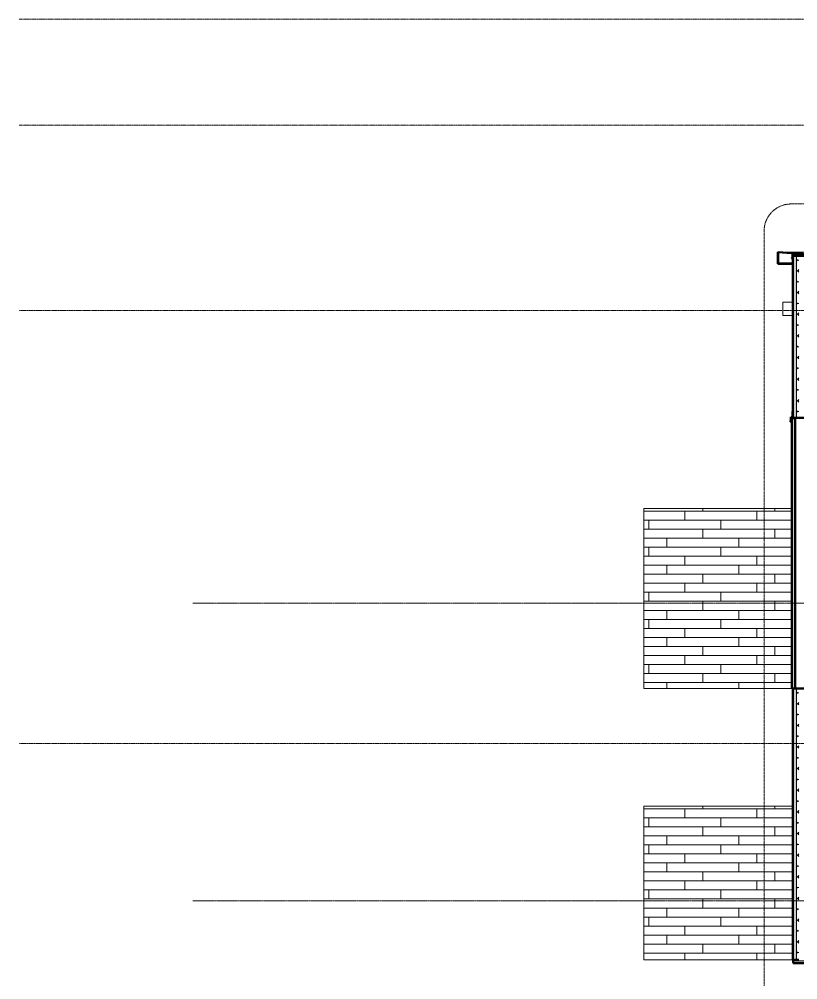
# Model space of a CAD drawing. Header units: inches. Extents: x -4168 to 1833, y -300 to 637.
# Drawn here: x -1179 to -833.5, y 101 to 527 of the extents above; entities that cross this region are included whole.
import ezdxf

# ---------------------------------------------------------------- set-up
doc = ezdxf.new("R2010")
doc.units = ezdxf.units.IN
doc.header["$MEASUREMENT"] = 0
for name, pattern in [('Aligning Line 1_8_', [0.25, 0.125, -0.125]), ('Dash Dot 3_16_', [0.3125, 0.1875, -0.0625, 0, -0.0625]), ('Grid Line 1_2_', [0.875, 0.5, -0.125, 0.125, -0.125])]:
    doc.linetypes.add(name, pattern=pattern)
for name, color, linetype, lineweight in [('A-ANNO-SYMB-1', 150, 'Dash Dot 3_16_', 9), ('A-CLNG', 13, 'Continuous', 13), ('A-CLNG-2', 243, 'Continuous', 13), ('A-CLNG-3', 13, 'Continuous', 50), ('A-CLNG-PATT-1', 13, 'Continuous', 9), ('A-FLOR-LEVL-1', 51, 'Grid Line 1_2_', 9), ('A-GENM-1', 55, 'Continuous', 9), ('A-WALL', 113, 'Continuous', 13), ('A-WALL-10', 113, 'Continuous', 50), ('A-WALL-11', 9, 'Continuous', 9), ('A-WALL-3', 135, 'Continuous', 13), ('A-WALL-5', 254, 'Continuous', 5), ('A-WALL-6', 8, 'Continuous', 5), ('A-WALL-9', 27, 'Continuous', 13), ('A-WALL-PATT-3', 55, 'Continuous', 9), ('A-WALL-PATT-5', 111, 'Continuous', 9), ('G-ANNO-SYMB', 111, 'Aligning Line 1_8_', 9)]:
    doc.layers.add(name, color=color, linetype=linetype, lineweight=lineweight)
pattern_1 = [(0, (317.997, 146.633), (0, 4.798), []), (315, (317.997, 146.633), (4.798427, 0), [6.786, -6.786]), (45, (317.997, 146.633), (4.798427, 0), [6.786, -6.786])]

# ---------------------------------------------------------------- blocks, each defined once
blk = doc.blocks.new('Basic Wall _ EXT - FIBER CEMENT - LARGE - ___-2162455-BUILDING SECTION - EAST_WEST AT RAMP - LOOKING SOUTH')
at = {"layer": 'A-WALL-9'}
blk.add_hatch(color=256, dxfattribs=at).paths.add_polyline_path([(-12119.63, 348.66), (-12119.34, 349.06), (-12119.34, 350.44), (-12118.59, 350.5), (-12118.62, 350.53), (-12119.37, 350.43), (-12119.37, 349.02), (-12119.65, 348.68)], flags=0)
at = {"layer": 'A-WALL-10'}
for p, q in [((-12118.62, 350.53), (-12119.37, 350.46)), ((-12119.37, 350.46), (-12119.37, 349.02)), ((-12119.34, 350.44), (-12118.59, 350.5)), ((-12119.34, 349.01), (-12119.34, 350.44)), ((-12118.59, 353), (-12118.62, 353)), ((-12118.62, 353), (-12118.62, 350.53)), ((-12118.59, 350.5), (-12118.59, 353)), ((-12119.37, 349.02), (-12119.65, 348.68)), ((-12119.64, 348.55), (-12119.62, 348.53)), ((-12119.63, 348.66), (-12119.34, 349.01)), ((-12119.6, 348.55), (-12119.62, 348.57)), ((-12119.23, 348.9), (-12119.51, 348.56)), ((-12119.48, 348.54), (-12119.2, 348.88)), ((-12119.2, 348.88), (-12119.23, 348.9))]:
    blk.add_line(p, q, dxfattribs=at)
for centre, radius, start, end in [((-12119.58, 348.62), 0.0938, 140, 230), ((-12119.58, 348.62), 0.0625, 140, 230), ((-12119.56, 348.6), 0.0938, 230, 320), ((-12119.56, 348.6), 0.0625, 230, 320)]:
    blk.add_arc(centre, radius, start, end, dxfattribs=at)
at = {"layer": 'A-WALL-3'}
for p, q in [((-12119.64, 348.55), (-12119.62, 348.53)), ((-12119.64, 348.55), (-12119.62, 348.53)), ((-12119.64, 348.55), (-12119.62, 348.53)), ((-12119.64, 348.55), (-12119.62, 348.53)), ((-12119.64, 348.55), (-12119.62, 348.53)), ((-12119.6, 348.55), (-12119.62, 348.57)), ((-12119.6, 348.55), (-12119.62, 348.57)), ((-12119.6, 348.55), (-12119.62, 348.57)), ((-12119.6, 348.55), (-12119.62, 348.57)), ((-12119.6, 348.55), (-12119.62, 348.57))]:
    blk.add_line(p, q, dxfattribs=at)
for centre, radius, start, end in [((-12119.58, 348.62), 0.0937, 140, 230), ((-12119.58, 348.62), 0.0937, 140, 230), ((-12119.58, 348.62), 0.0937, 140, 230), ((-12119.58, 348.62), 0.0938, 140, 230), ((-12119.58, 348.62), 0.0937, 140, 230), ((-12119.58, 348.62), 0.0625, 140, 230), ((-12119.58, 348.62), 0.0625, 140, 230), ((-12119.58, 348.62), 0.0625, 140, 230), ((-12119.58, 348.62), 0.0625, 140, 230), ((-12119.58, 348.62), 0.0625, 140, 230), ((-12119.56, 348.6), 0.0937, 230, 320), ((-12119.56, 348.6), 0.0937, 230, 320), ((-12119.56, 348.6), 0.0937, 230, 320), ((-12119.56, 348.6), 0.0938, 230, 320), ((-12119.56, 348.6), 0.0937, 230, 320), ((-12119.56, 348.6), 0.0625, 230, 320), ((-12119.56, 348.6), 0.0625, 230, 320), ((-12119.56, 348.6), 0.0625, 230, 320), ((-12119.56, 348.6), 0.0625, 230, 320), ((-12119.56, 348.6), 0.0625, 230, 320)]:
    blk.add_arc(centre, radius, start, end, dxfattribs=at)
blk = doc.blocks.new('Basic Wall _ EXT - FIBER CEMENT - SMALL - ___-2145929-BUILDING SECTION - EAST_WEST AT RAMP - LOOKING SOUTH')
at = {"layer": 'A-WALL-9'}
h = blk.add_hatch(color=256, dxfattribs=at)
h.paths.add_polyline_path([(-12118.59, 418.54), (-12118.6, 418.62), (-12125.07, 418.62), (-12125.07, 423.58), (-12109.65, 422.49), (-12109.61, 422.47), (-12109.57, 422.23), (-12109.57, 421.44), (-12109.49, 421.44), (-12109.53, 422.47), (-12109.61, 422.55), (-12109.71, 422.6), (-12125.15, 423.66), (-12125.15, 418.54), (-12122.7, 418.54)], flags=0)
h.paths.add_polyline_path([(-12109.29, 420.42), (-12109.05, 420.53), (-12108.99, 420.59), (-12109.47, 421.29), (-12109.52, 421.26), (-12109.1, 420.59), (-12109.28, 420.42), (-12109.29, 420.42)], flags=0)
h.paths.add_polyline_path([(-12109.29, 420.42), (-12109.45, 420.55), (-12109.66, 420.63), (-12109.65, 420.56), (-12109.3, 420.42)], flags=0)
h.paths.add_polyline_path([(-12109.28, 420.59), (-12109.22, 420.64), (-12109.62, 421.25), (-12109.65, 421.19), (-12109.29, 420.6)], flags=0)
h.paths.add_polyline_path([(-12119.05, 420.79), (-12118.64, 421.45), (-12118.71, 421.5), (-12119.12, 420.84)], flags=0)
h.paths.add_polyline_path([(-12109.65, 421.39), (-12109.64, 421.39), (-12109.67, 421.91), (-12109.76, 422.03), (-12109.89, 422.08), (-12111.06, 422.04), (-12111.06, 422), (-12109.71, 421.96), (-12109.67, 421.39)], flags=0)
h.paths.add_polyline_path([(-12118.59, 421.63), (-12118.57, 422.9), (-12118.47, 423.01), (-12118.26, 422.95), (-12117.18, 422.07), (-12117.15, 422.1), (-12118.34, 423.06), (-12118.55, 423.06), (-12118.67, 422.86), (-12118.67, 421.63), (-12118.6, 421.63)], flags=0)
h.paths.add_polyline_path([(-12116.17, 422), (-12116.17, 422.04), (-12116.57, 422)], flags=0)
h.paths.add_polyline_path([(-12117.1, 422), (-12117.11, 422.05), (-12117.15, 422.01), (-12117.11, 422)], flags=0)
h.paths.add_polyline_path([(-12110.34, 422.16), (-12110.19, 422.16), (-12110.19, 422.23), (-12111.26, 422.23), (-12111.26, 422.37), (-12109.83, 422.37), (-12109.78, 422.25), (-12109.72, 422.27), (-12109.78, 422.47), (-12111.34, 422.44), (-12111.34, 422.16), (-12111.07, 422.16)], flags=0)
at = {"layer": 'A-WALL-10'}
for p, q in [((-12109.71, 422.6), (-12125.15, 423.66)), ((-12125.15, 423.66), (-12125.15, 418.54)), ((-12125.07, 418.62), (-12125.07, 423.58)), ((-12125.07, 423.58), (-12109.72, 422.52)), ((-12118.67, 422.86), (-12118.67, 421.63)), ((-12118.59, 422), (-12118.59, 422.86)), ((-12118.31, 422.99), (-12117.21, 422.04)), ((-12117.15, 422.1), (-12118.26, 423.05)), ((-12116.17, 422.04), (-12116.99, 422.04)), ((-12116.99, 421.96), (-12116.17, 421.96)), ((-12116.17, 421.96), (-12116.17, 422.04)), ((-12109.78, 422.47), (-12111.34, 422.44)), ((-12111.34, 422.44), (-12111.34, 422.16)), ((-12111.34, 422.16), (-12110.19, 422.16)), ((-12111.26, 422.37), (-12109.84, 422.39)), ((-12111.26, 422.23), (-12111.26, 422.37)), ((-12110.19, 422.23), (-12111.26, 422.23)), ((-12109.89, 422.08), (-12111.06, 422.08)), ((-12111.06, 422.08), (-12111.06, 422)), ((-12110.19, 422.16), (-12110.19, 422.23)), ((-12109.84, 422.39), (-12109.79, 422.24)), ((-12109.79, 422.24), (-12109.72, 422.27)), ((-12109.72, 422.27), (-12109.78, 422.47)), ((-12109.64, 421.39), (-12109.64, 421.83)), ((-12109.57, 422.35), (-12109.57, 421.44)), ((-12109.49, 421.44), (-12109.49, 422.35)), ((-12125.15, 418.54), (-12118.59, 418.54)), ((-12118.59, 418.62), (-12125.07, 418.62)), ((-12118.71, 421.5), (-12119.12, 420.84)), ((-12119.12, 420.84), (-12119.05, 420.79)), ((-12119.05, 420.79), (-12118.64, 421.45)), ((-12109.65, 420.64), (-12109.68, 420.57)), ((-12109.68, 420.57), (-12109.41, 420.44)), ((-12109.67, 421.22), (-12109.28, 420.59)), ((-12109.38, 420.51), (-12109.65, 420.64)), ((-12109.22, 420.63), (-12109.6, 421.26)), ((-12109.52, 421.26), (-12109.09, 420.6)), ((-12108.98, 420.57), (-12109.45, 421.3)), ((-12109.28, 420.59), (-12109.22, 420.63)), ((-12109.09, 420.6), (-12109.21, 420.52)), ((-12109.17, 420.45), (-12108.98, 420.57))]:
    blk.add_line(p, q, dxfattribs=at)
for centre, radius, start, end in [((-12118.42, 422.86), 0.25, 49.2771, 180), ((-12118.42, 422.86), 0.171, 49.2771, 180), ((-12116.99, 422.29), 0.329, 229.2771, 270), ((-12116.99, 422.29), 0.25, 229.2771, 270), ((-12109.89, 421.83), 0.25, 0, 90), ((-12109.89, 421.83), 0.171, 0, 90), ((-12109.74, 422.35), 0.171, 0, 82.4457), ((-12109.74, 422.35), 0.25, 0, 83.0705), ((-12118.92, 421.63), 0.25, 328.2381, 0), ((-12118.92, 421.63), 0.329, 328.2381, 0), ((-12109.39, 421.39), 0.329, 180, 211.4324), ((-12109.39, 421.39), 0.25, 180, 211.4324), ((-12109.24, 421.44), 0.329, 180, 212.826), ((-12109.24, 421.44), 0.25, 180, 212.826), ((-12109.3, 420.67), 0.25, 244.1745, 302.0105), ((-12109.3, 420.67), 0.171, 244.1745, 302.0105)]:
    blk.add_arc(centre, radius, start, end, dxfattribs=at)
at = {"layer": 'A-WALL-3'}
for p, q in [((-12118.59, 421.63), (-12118.59, 422)), ((-12111.06, 422), (-12110.34, 422)), ((-12110.34, 422), (-12109.89, 422)), ((-12109.72, 421.83), (-12109.72, 421.39)), ((-12118.59, 418.54), (-12118.59, 418.62))]:
    blk.add_line(p, q, dxfattribs=at)
blk = doc.blocks.new('Basic Wall _ EXT - FIBER CEMENT - SMALL - ___-2145930-BUILDING SECTION - EAST_WEST AT RAMP - LOOKING SOUTH')
at = {"layer": 'A-WALL-3'}
for p, q in [((-11546.99, 423.66), (-12125.15, 423.66)), ((-12118.27, 423.11), (-12118.42, 423.11)), ((-12117.21, 422.04), (-12117.15, 422)), ((-12118.59, 420.79), (-12119.05, 420.79))]:
    blk.add_line(p, q, dxfattribs=at)
at = {"layer": 'A-WALL-3', "flags": 128}
for points in [[(-12118.26, 423.05), (-12118.31, 423.09), (-12118.37, 423.11), (-12118.43, 423.11), (-12118.5, 423.1), (-12118.55, 423.07), (-12118.6, 423.03), (-12118.64, 422.98), (-12118.66, 422.92), (-12118.67, 422.86)], [(-12116.99, 422.04), (-12117.05, 422.05), (-12117.11, 422.07), (-12117.15, 422.1)], [(-12118.67, 421.63), (-12118.68, 421.58), (-12118.69, 421.54), (-12118.71, 421.5)], [(-12118.64, 421.45), (-12118.62, 421.51), (-12118.6, 421.57), (-12118.59, 421.63)]]:
    blk.add_lwpolyline(points, dxfattribs=at)
blk = doc.blocks.new('Family1 - SCUPPER-2150811-BUILDING SECTION - EAST_WEST AT RAMP - LOOKING SOUTH')
at = {"layer": 'A-GENM-1'}
for p, q in [((-12122.96, 395.5), (-12122.96, 401.5)), ((-12118.59, 401.5), (-12122.96, 401.5)), ((-12118.59, 395.5), (-12122.96, 395.5))]:
    blk.add_line(p, q, dxfattribs=at)

msp = doc.modelspace()

# ---------------------------------------------------------------- hatches: boundary and pattern name
at = {"layer": 'A-CLNG-2'}
h = msp.add_hatch(color=256, dxfattribs=at)
h.paths.add_polyline_path([(-835.5464, 108.375), (-805.8964, 108.375), (-805.8964, 109.375), (-835.5464, 109.375), (-835.5464, 108.6695)], flags=0)
h.paths.add_polyline_path([(1272.7036, 108.375), (1302.3536, 108.375), (1302.3536, 109.375), (1272.7036, 109.375), (1272.7036, 108.75)], flags=0)
at = {"layer": 'A-CLNG-PATT-1'}
h = msp.add_hatch(dxfattribs=at)
h.set_pattern_fill('FP_37', color=256, style=0, pattern_type=2)
h.set_pattern_definition([(45, (317.997, 146.633), (-9.50352, 9.50352), []), (45, (317.997, 161.033), (-9.50352, 9.50352), [])])
h.paths.add_polyline_path([(-834.7859, 109.375), (-805.8964, 109.375), (-805.8964, 109.875), (-833.0464, 109.875), (-834.1714, 109.75), (-835.5464, 109.75), (-835.5464, 109.375), (-834.7964, 109.375)], flags=0)
h.paths.add_polyline_path([(1300.8679, 109.375), (1302.3536, 109.375), (1302.3536, 109.75), (1300.8536, 109.75), (1299.8536, 109.875), (1272.7036, 109.875), (1272.7036, 109.375), (1300.8536, 109.375)], flags=0)
at = {"layer": 'A-WALL-11'}
msp.add_hatch(color=256, dxfattribs=at).paths.add_polyline_path([(-835.8018, 230.1875), (-834.6591, 230.1875), (-834.6591, 350.0625), (-836.2339, 350.0625), (-836.2339, 230.1875), (-835.9839, 230.1875)], flags=0)
at = {"layer": 'A-WALL-5'}
h = msp.add_hatch(color=256, dxfattribs=at)
h.paths.add_polyline_path([(-835.5464, 109.75), (-835.5464, 230.125), (-835.7964, 230.125), (-835.7964, 109.75)], flags=0)
h.paths.add_polyline_path([(-835.5464, 350.125), (-835.5464, 350.5), (-835.7964, 350.5), (-835.7964, 350.125)], flags=0)
at = {"layer": 'A-WALL-6'}
for points in [[(-835.5464, 350.5), (-835.5464, 422), (-835.7964, 422), (-835.7964, 350.5)], [(-834.5226, 350.5), (-834.0464, 350.5), (-834.0464, 422), (-835.5464, 422), (-835.5464, 350.5)]]:
    msp.add_hatch(color=256, dxfattribs=at).paths.add_polyline_path(points, flags=0)
h = msp.add_hatch(color=256, dxfattribs=at)
h.paths.add_polyline_path([(-835.5464, 109.75), (-834.0464, 109.75), (-834.0464, 230.125), (-835.5464, 230.125), (-835.5464, 114.4005)], flags=0)
h.paths.add_polyline_path([(-834.7964, 350.125), (-834.0464, 350.125), (-834.0464, 350.5), (-835.5464, 350.5), (-835.545, 350.125)], flags=0)
at = {"layer": 'A-WALL-PATT-3'}
h = msp.add_hatch(dxfattribs=at)
h.set_pattern_fill('FP_30', color=256, style=0, pattern_type=2)
h.set_pattern_definition([(0, (-899.671, 268.8), (0, 4), []), (90, (-899.671, 268.8), (-8, 8), [4, -28]), (90, (-883.671, 272.8), (-8, 8), [4, -28])])
h.paths.add_polyline_path([(-901.7964, 230.125), (-835.9839, 230.125), (-835.9839, 230.1875), (-836.2339, 230.1875), (-836.2339, 310), (-901.7964, 310), (-901.7964, 251.9445)], flags=0)
h = msp.add_hatch(dxfattribs=at)
h.set_pattern_fill('FP_25', color=256, style=0, pattern_type=2)
h.set_pattern_definition([(0, (-899.671, 136.8), (0, 4), []), (90, (-899.671, 136.8), (-8, 8), [4, -28]), (90, (-883.671, 140.8), (-8, 8), [4, -28])])
h.paths.add_polyline_path([(-901.7964, 109.75), (-835.9839, 109.75), (-835.9839, 178), (-901.7964, 178), (-901.7964, 114.4005)], flags=0)
at = {"layer": 'A-WALL-PATT-5'}
h = msp.add_hatch(dxfattribs=at)
h.set_pattern_fill('FP_22', color=256, style=0, pattern_type=2)
h.set_pattern_definition(pattern_1)
h.paths.add_polyline_path([(-834.0464, 350.5), (-833.0464, 350.5), (-833.0464, 422), (-834.0464, 422), (-834.0464, 355.1025)], flags=0)
h = msp.add_hatch(dxfattribs=at)
h.set_pattern_fill('FP_22', color=256, style=0, pattern_type=2)
h.set_pattern_definition(pattern_1)
h.paths.add_polyline_path([(-834.0464, 109.75), (-833.0464, 109.875), (-833.0464, 230.125), (-834.0464, 230.125), (-834.0464, 114.4005)], flags=0)
h.paths.add_polyline_path([(-833.0464, 350.125), (-833.0464, 350.5), (-834.0464, 350.5), (-834.0464, 350.125), (-833.0883, 350.125)], flags=0)

# ---------------------------------------------------------------- linework, layer by layer
at = {"layer": 'A-ANNO-SYMB-1'}
for p, q in [((-782.017, 445.0263), (-836.4903, 445.0263)), ((-848.4903, 433.0263), (-848.4903, -139.1096))]:
    msp.add_line(p, q, dxfattribs=at)
msp.add_arc((-836.4903, 433.0263), 12, 90, 180, dxfattribs=at)
at = {"layer": 'A-CLNG'}
msp.add_line((-805.8964, 109.375), (-835.5464, 109.375), dxfattribs=at)
at = {"layer": 'A-CLNG-3'}
for p, q in [((-833.0464, 109.875), (-835.5464, 109.875)), ((-835.5464, 109.875), (-835.5464, 108.375)), ((-835.5464, 108.375), (-805.8964, 108.375))]:
    msp.add_line(p, q, dxfattribs=at)
at = {"layer": 'A-FLOR-LEVL-1'}
for p, q in [((-1101.901, 268), (1674.0755, 268)), ((-1101.901, 136), (1674.0755, 136))]:
    msp.add_line(p, q, dxfattribs=at)
at = {"layer": 'A-WALL'}
for p, q in [((-835.5464, 422), (-835.5464, 350.125)), ((-834.0464, 422), (-834.0464, 350.125)), ((-835.5464, 350.5), (-835.7964, 350.5)), ((-835.5464, 230.125), (-835.5464, 109.875)), ((-834.0464, 230.125), (-834.0464, 109.75))]:
    msp.add_line(p, q, dxfattribs=at)
at = {"layer": 'A-WALL-10'}
for p, q in [((-828.2677, 422), (-835.7964, 422)), ((-835.7964, 421.6275), (-835.7964, 418.6175)), ((-835.7964, 418.5388), (-835.7964, 350.125)), ((-834.6591, 350.0625), (-836.2339, 350.0625)), ((-836.2339, 350.0625), (-836.2339, 230.1875)), ((-835.7964, 350.125), (-826.9214, 350.125)), ((-834.6591, 230.1875), (-834.6591, 350.0625)), ((-836.2339, 230.1875), (-834.6591, 230.1875)), ((-835.7964, 230.125), (-835.7964, 109.75)), ((-835.7964, 230.125), (-826.9214, 230.125)), ((-835.7964, 109.75), (-833.0464, 109.75))]:
    msp.add_line(p, q, dxfattribs=at)
at = {"layer": 'A-WALL-3'}
for p, q in [((-835.7964, 422), (-835.7964, 421.6275)), ((-835.7964, 418.6175), (-835.7964, 418.5388)), ((-835.7964, 350.0625), (-835.7964, 350.125)), ((-836.2339, 310), (-901.7964, 310)), ((-901.7964, 310), (-901.7964, 230.125)), ((-901.7964, 230.125), (-835.9839, 230.125)), ((-835.9839, 230.125), (-835.9839, 230.1875)), ((-835.7964, 230.125), (-835.7964, 230.1875)), ((-835.9839, 178), (-901.7964, 178)), ((-901.7964, 178), (-901.7964, 109.75)), ((-835.9839, 109.75), (-835.9839, 178)), ((-901.7964, 109.75), (-835.9839, 109.75))]:
    msp.add_line(p, q, dxfattribs=at)
at = {"layer": 'G-ANNO-SYMB'}
for p, q in [((-1178.9656, 526.9531), (1576.5527, 526.9531)), ((-1178.9656, 480), (1576.5784, 480)), ((1576.5784, 397.7608), (-1178.9656, 397.7608)), ((1576.5784, 205.7608), (-1178.9656, 205.7608))]:
    msp.add_line(p, q, dxfattribs=at)

# ---------------------------------------------------------------- block references
at = {"layer": 'A-GENM-1'}
msp.add_blockref('Family1 - SCUPPER-2150811-BUILDING SECTION - EAST_WEST AT RAMP - LOOKING SOUTH', (11282.793, 0), dxfattribs=at)
at = {"layer": 'A-WALL-3'}
for name in ['Basic Wall _ EXT - FIBER CEMENT - SMALL - ___-2145929-BUILDING SECTION - EAST_WEST AT RAMP - LOOKING SOUTH', 'Basic Wall _ EXT - FIBER CEMENT - SMALL - ___-2145930-BUILDING SECTION - EAST_WEST AT RAMP - LOOKING SOUTH', 'Basic Wall _ EXT - FIBER CEMENT - LARGE - ___-2162455-BUILDING SECTION - EAST_WEST AT RAMP - LOOKING SOUTH']:
    msp.add_blockref(name, (11282.793, 0), dxfattribs=at)

doc.saveas('drawing.dxf')
